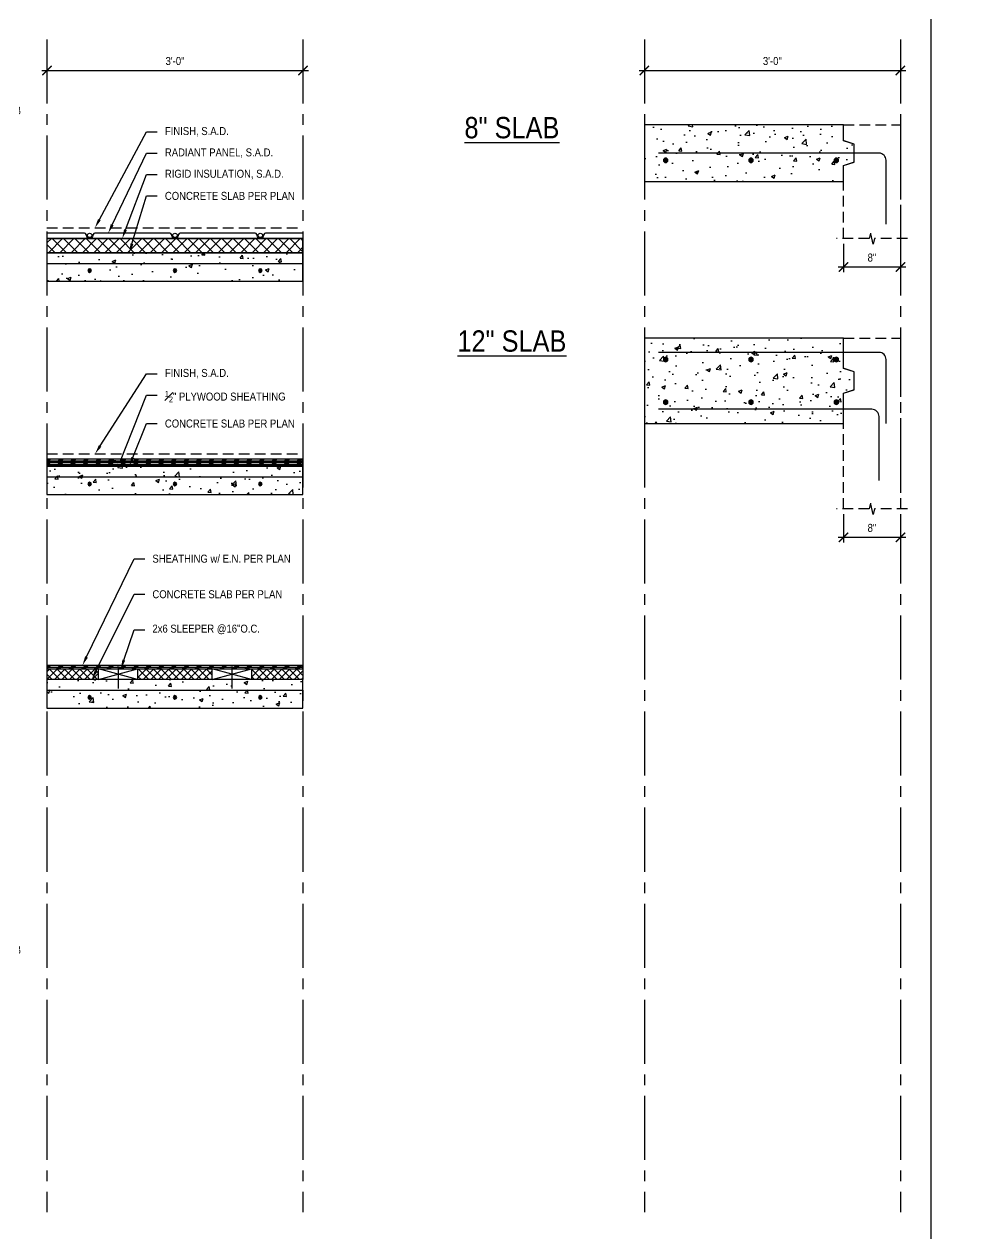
# Model space of a CAD drawing. Header units: inches. Extents: x -2661 to 42767, y -1222 to 9099.
# Drawn here: x 2337.5 to 2471.8, y 1072.8 to 1242.8 of the extents above; entities that cross this region are included whole.
import ezdxf
from ezdxf import colors
from ezdxf.entities.mleader import LeaderData, LeaderLine
from ezdxf.math import Vec2, Vec3

# ---------------------------------------------------------------- set-up
doc = ezdxf.new("R2010")
doc.units = ezdxf.units.IN
doc.header["$LTSCALE"] = 12
doc.header["$MEASUREMENT"] = 0
doc.header["$PDMODE"] = 3
doc.linetypes.add('CENTER2', pattern=[1.125, 0.75, -0.125, 0.125, -0.125])
doc.linetypes.add('HIDDEN2', pattern=[0.1875, 0.125, -0.0625])
doc.layers.get('0').update_dxf_attribs({"linetype": 'CONTINUOUS'})
doc.layers.get('DefPoints').update_dxf_attribs({"color": 251, "linetype": 'CONTINUOUS'})
doc.layers.add('DESIGNER COMMENTS', color=221, linetype='CONTINUOUS', plot=False)
for name, color, linetype in [('S-ANNO-DIMS', 2, 'CONTINUOUS'), ('S-ANNO-NOTE', 4, 'CONTINUOUS'), ('S-ARCH', 1, 'CONTINUOUS'), ('S-ARCH-FINISHES', 1, 'HIDDEN2'), ('S-CONC', 4, 'CONTINUOUS'), ('S-NAIL', 2, 'CONTINUOUS'), ('S-REBAR', 7, 'CONTINUOUS'), ('S-WOOD', 3, 'CONTINUOUS')]:
    doc.layers.add(name, color=color, linetype=linetype)
doc.layers.add('S-ANNO-NONPLOT', color=253, linetype='CONTINUOUS', plot=False, transparency=0.5)
doc.layers.add('S-HATCH1', color=1, linetype='CONTINUOUS', transparency=0.5)
doc.layers.add('S-HATCH2', color=2, linetype='CONTINUOUS', transparency=0.5)
doc.styles.add('Arial', font='arial.ttf', dxfattribs={"width": 0.85})
doc.dimstyles.new('DIM-12_Se', dxfattribs={"dimscale": 12, "dimtxt": 0.09375, "dimasz": 0.109375, "dimexe": 0.0625, "dimexo": 0.0625, "dimgap": 0.0625, "dimtad": 1, "dimdec": 4, "dimzin": 11, "dimdsep": 46, "dimlunit": 4, "dimtxsty": 'Arial', "dimblk": 'ARCHTICK', "dimcen": 0.125, "dimdle": 0.0625, "dimclrd": 256, "dimclre": 256, "dimclrt": 4, "dimadec": 0, "dimazin": 0, "dimtfac": 0.75, "dimtdec": 4, "dimtmove": 0, "dimatfit": 3, "dimfxl": 1, "dimfrac": 1, "dimtolj": 1, "dimtzin": 0, "dimarcsym": 0})
pattern_1 = [(45, (-5e-13, -832.36), (-0.53033009, 0.53033009), []), (135, (-5e-13, -832.36), (-0.53033009, -0.53033009), [])]

# ---------------------------------------------------------------- blocks, each defined once
blk = doc.blocks.new('_ARCHTICK')
at = {"color": 0, "linetype": 'ByBlock', "const_width": 0.15}
blk.add_lwpolyline([(-0.5, -0.5), (0.5, 0.5)], dxfattribs=at)
blk = doc.blocks.new('*D668')
at = {"layer": 'DefPoints', "color": 0, "transparency": 16777216}
for p in [(2340.74, 1236.31), (2376.74, 1236.31), (2376.74, 1236.31)]:
    blk.add_point(p, dxfattribs=at)
at = {"layer": 'S-ANNO-DIMS', "lineweight": -2, "transparency": 16777216}
blk.add_line((2339.99, 1236.31), (2377.49, 1236.31), dxfattribs=at)
at = {"layer": 'S-ANNO-DIMS', "lineweight": -2, "transparency": 16777216, "xscale": 1.3125, "yscale": 1.3125, "zscale": 1.3125, "rotation": 180}
blk.add_blockref('_ARCHTICK', (2340.74, 1236.31), dxfattribs=at)
at = {"layer": 'S-ANNO-DIMS', "lineweight": -2, "transparency": 16777216, "xscale": 1.3125, "yscale": 1.3125, "zscale": 1.3125}
blk.add_blockref('_ARCHTICK', (2376.74, 1236.31), dxfattribs=at)
at = {"layer": 'S-ANNO-DIMS', "color": 4, "transparency": 16777216, "insert": (2358.74, 1237.64), "char_height": 1.125, "attachment_point": 5, "style": 'Arial'}
blk.add_mtext('\\A1;3\'-0"', dxfattribs=at)
blk = doc.blocks.new('*U285')
h = blk.add_hatch(color=256)
h.dxf.hatch_style = 1
h.paths.add_polyline_path([(0.25, 0, 1), (-0.25, 0, 1)])
at = {"color": 0}
blk.add_circle((0, 0), 0.25, dxfattribs=at)
blk = doc.blocks.new('GOODIE_CONC SLAB')
at = {"layer": 'S-HATCH2'}
h = blk.add_hatch(dxfattribs=at)
h.set_pattern_fill('AR-CONC', color=256, scale=0.75, style=0)
h.set_pattern_definition([(50, (-2294.7366, -2062.0477), (5.3794514, -0.470641), [0.5625, -6.1875]), (355, (-2294.7366, -2062.0477), (-1.040635, 5.641441), [0.45, -4.95]), (100.45144, (-2294.2883, -2062.087), (4.338816, 5.1708), [0.478051, -5.258566]), (46.1842, (-2294.7366, -2060.548), (8.00431, -1.241395), [0.84375, -9.28125]), (96.63564, (-2294.0696, -2060.651), (7.009965, 7.30589), [0.717078, -7.887853]), (351.18416, (-2294.737, -2060.548), (7.009965, 7.30589), [0.675, -7.425]), (21, (-2293.9866, -2060.9227), (4.476803, -3.0196417), [0.5625, -6.1875]), (326, (-2293.9866, -2060.9227), (1.824865, 5.438625), [0.45, -4.95]), (71.45144, (-2293.6135, -2061.1743), (6.301668, 2.418984), [0.478051, -5.258566]), (37.5, (-2294.7366, -2062.0477), (0.0911989, 2.4967039), [0, -4.89, 0, -5.025, 0, -4.96875]), (7.5, (-2294.7366, -2062.0477), (1.9730215, 2.9580878), [0, -2.865, 0, -4.7775, 0, -1.89375]), (327.5, (-2296.4091, -2062.0477), (4.0036683, -0.1691615), [0, -1.875, 0, -5.85, 0, -7.7625]), (317.5, (-2297.159, -2062.0477), (4.3738963, 0.7507874), [0, -2.4375, 0, -3.885, 0, -5.5125])])
h.paths.add_polyline_path([(-36, 0), (-36, -4), (0, -4), (0, 0)])
at = {"layer": 'S-CONC'}
blk.add_lwpolyline([(0, 0), (-36, 0), (-36, -4), (0, -4), (0, 0)], close=True, dxfattribs=at)
at = {"layer": 'S-REBAR'}
blk.add_line((-36, -1.5), (0, -1.5), dxfattribs=at)
at = {"layer": 'S-REBAR', "linetype": 'ByBlock', "xscale": -1, "rotation": 180}
for p in [(-30, -2.5), (-18, -2.5), (-6, -2.5)]:
    blk.add_blockref('*U285', p, dxfattribs=at)
blk = doc.blocks.new('GOODIE_RIGID INSULATION')
at = {"layer": 'S-HATCH1'}
h = blk.add_hatch(dxfattribs=at)
h.set_pattern_fill('ANSI37', color=252, scale=9, style=0)
h.set_pattern_definition([(45, (-2294.7366, -1931.0477), (-0.79549513, 0.79549513), []), (135, (-2294.7366, -1931.0477), (-0.79549513, -0.79549513), [])])
h.paths.add_polyline_path([(-36, 0), (-36, -2), (0, -2), (0, 0)])
at = {"layer": 'S-HATCH1', "color": 252}
blk.add_lwpolyline([(0, 0), (-36, 0), (-36, -2), (0, -2), (0, 0)], close=True, dxfattribs=at)
blk = doc.blocks.new('GOODIE_WARMBOARD')
at = {"layer": 'S-ARCH'}
blk.add_lwpolyline([(0, 0.75), (-5.27, 0.75, 0.306678), (-5.5, 0.59), (-5.62, 0.28, -0.306678), (-5.86, 0.12), (-6.14, 0.12, -0.306678), (-6.38, 0.28), (-6.5, 0.59, 0.306678), (-6.73, 0.75), (-17.27, 0.75, 0.306678), (-17.5, 0.59), (-17.62, 0.28, -0.306678), (-17.86, 0.12), (-18.14, 0.12, -0.306678), (-18.38, 0.28), (-18.5, 0.59, 0.306678), (-18.73, 0.75), (-29.27, 0.75, 0.306678), (-29.5, 0.59), (-29.62, 0.28, -0.306678), (-29.86, 0.12), (-30.14, 0.12, -0.306678), (-30.38, 0.28), (-30.5, 0.59, 0.306678), (-30.73, 0.75), (-36, 0.75)], format="xyb", dxfattribs=at)
blk.add_lwpolyline([(-36, 0), (0, 0)], dxfattribs=at)
at = {"layer": 'S-ARCH', "color": 2}
for centre in [(-30, 0.44), (-18, 0.44), (-6, 0.44)]:
    blk.add_circle(centre, 0.312, dxfattribs=at)
at = {"layer": 'S-ARCH-FINISHES'}
blk.add_line((-36, 1.5), (0, 1.5), dxfattribs=at)
blk = doc.blocks.new('*U1151')
blk.add_lwpolyline([(1.5, -5.5), (0, -5.5), (0, 0), (1.5, 0)], close=True)
at = {"layer": 'S-WOOD', "color": 2}
for p, q in [((1.5, -5.5), (0, 0)), ((1.5, 0), (0, -5.5))]:
    blk.add_line(p, q, dxfattribs=at)
blk = doc.blocks.new('*U674')
at = {"color": 3}
blk.add_line((0.15, 0.25), (-0.15, 0.25), dxfattribs=at)
at = {"color": 0, "linetype": 'ByBlock'}
blk.add_line((0, 0.25), (0, -2.75), dxfattribs=at)
blk = doc.blocks.new('*D675')
at = {"layer": 'DefPoints', "color": 0, "transparency": 16777216}
for p in [(2424.74, 1236.31), (2460.74, 1236.31), (2460.74, 1236.31)]:
    blk.add_point(p, dxfattribs=at)
at = {"layer": 'S-ANNO-DIMS', "lineweight": -2, "transparency": 16777216}
blk.add_line((2423.99, 1236.31), (2461.49, 1236.31), dxfattribs=at)
at = {"layer": 'S-ANNO-DIMS', "lineweight": -2, "transparency": 16777216, "xscale": 1.3125, "yscale": 1.3125, "zscale": 1.3125, "rotation": 180}
blk.add_blockref('_ARCHTICK', (2424.74, 1236.31), dxfattribs=at)
at = {"layer": 'S-ANNO-DIMS', "lineweight": -2, "transparency": 16777216, "xscale": 1.3125, "yscale": 1.3125, "zscale": 1.3125}
blk.add_blockref('_ARCHTICK', (2460.74, 1236.31), dxfattribs=at)
at = {"layer": 'S-ANNO-DIMS', "color": 4, "transparency": 16777216, "insert": (2442.74, 1237.64), "char_height": 1.125, "attachment_point": 5, "style": 'Arial'}
blk.add_mtext('\\A1;3\'-0"', dxfattribs=at)
blk = doc.blocks.new('*U676')
at = {"color": 0, "linetype": 'ByBlock'}
blk.add_lwpolyline([(5, 0), (0.38, 0), (0.19, -0.78), (-0.19, 0.78), (-0.38, 0), (-5, 0)], dxfattribs=at)
blk = doc.blocks.new('*D677')
at = {"layer": 'DefPoints', "color": 0, "transparency": 16777216}
for p in [(2452.74, 1212.69), (2460.74, 1212.69), (2460.74, 1208.69)]:
    blk.add_point(p, dxfattribs=at)
at = {"layer": 'S-ANNO-DIMS', "lineweight": -2, "transparency": 16777216}
for p, q in [((2452.74, 1211.94), (2452.74, 1207.94)), ((2460.74, 1211.94), (2460.74, 1207.94)), ((2451.99, 1208.69), (2461.49, 1208.69))]:
    blk.add_line(p, q, dxfattribs=at)
at = {"layer": 'S-ANNO-DIMS', "lineweight": -2, "transparency": 16777216, "xscale": 1.3125, "yscale": 1.3125, "zscale": 1.3125, "rotation": 180}
blk.add_blockref('_ARCHTICK', (2452.74, 1208.69), dxfattribs=at)
at = {"layer": 'S-ANNO-DIMS', "lineweight": -2, "transparency": 16777216, "xscale": 1.3125, "yscale": 1.3125, "zscale": 1.3125}
blk.add_blockref('_ARCHTICK', (2460.74, 1208.69), dxfattribs=at)
at = {"layer": 'S-ANNO-DIMS', "color": 4, "transparency": 16777216, "insert": (2456.74, 1210.01), "char_height": 1.125, "attachment_point": 5, "style": 'Arial'}
blk.add_mtext('\\A1;8"', dxfattribs=at)
blk = doc.blocks.new('*U286')
h = blk.add_hatch(color=256)
h.dxf.hatch_style = 1
h.paths.add_polyline_path([(0.3125, 0, 1), (-0.3125, 0, 1)])
at = {"color": 0}
blk.add_circle((0, 0), 0.3125, dxfattribs=at)
blk = doc.blocks.new('GOODIE_8IN SLAB')
at = {"layer": 'S-HATCH2'}
h = blk.add_hatch(dxfattribs=at)
h.set_pattern_fill('AR-CONC', color=256, scale=0.75, style=0)
h.set_pattern_definition([(50, (-2452.7366, -2061.0477), (5.3794514, -0.470641), [0.5625, -6.1875]), (355, (-2452.7366, -2061.0477), (-1.040635, 5.641441), [0.45, -4.95]), (100.45144, (-2452.2883, -2061.087), (4.338816, 5.1708), [0.478051, -5.258566]), (46.1842, (-2452.7366, -2059.548), (8.00431, -1.241395), [0.84375, -9.28125]), (96.63564, (-2452.0696, -2059.651), (7.009965, 7.30589), [0.717078, -7.887853]), (351.18416, (-2452.737, -2059.548), (7.009965, 7.30589), [0.675, -7.425]), (21, (-2451.9866, -2059.9227), (4.476803, -3.0196417), [0.5625, -6.1875]), (326, (-2451.9866, -2059.9227), (1.824865, 5.438625), [0.45, -4.95]), (71.45144, (-2451.6135, -2060.1743), (6.301668, 2.418984), [0.478051, -5.258566]), (37.5, (-2452.7366, -2061.0477), (0.0911989, 2.4967039), [0, -4.89, 0, -5.025, 0, -4.96875]), (7.5, (-2452.7366, -2061.0477), (1.9730215, 2.9580878), [0, -2.865, 0, -4.7775, 0, -1.89375]), (327.5, (-2454.4091, -2061.0477), (4.0036683, -0.1691615), [0, -1.875, 0, -5.85, 0, -7.7625]), (317.5, (-2455.159, -2061.0477), (4.3738963, 0.7507874), [0, -2.4375, 0, -3.885, 0, -5.5125])])
h.paths.add_polyline_path([(0, -8), (0, -5.75), (1.5, -5.25), (1.5, -2.75), (0, -2.25), (0, 0), (-28, 0), (-28, -8)])
at = {"layer": 'S-CONC'}
blk.add_lwpolyline([(0, -8), (0, -5.75), (1.5, -5.25), (1.5, -2.75), (0, -2.25), (0, 0), (-28, 0), (-28, -8)], close=True, dxfattribs=at)
at = {"layer": 'S-REBAR'}
blk.add_lwpolyline([(6, -14), (6, -5, 0.414214), (5, -4), (-26, -4)], format="xyb", dxfattribs=at)
at = {"layer": 'S-REBAR', "linetype": 'ByBlock', "xscale": -1, "rotation": 180}
for p in [(-25, -5), (-13, -5), (-1, -5)]:
    blk.add_blockref('*U286', p, dxfattribs=at)
blk = doc.blocks.new('*D679')
at = {"layer": 'DefPoints', "color": 0, "transparency": 16777216}
for p in [(2452.74, 1174.69), (2460.74, 1174.69), (2460.74, 1170.69)]:
    blk.add_point(p, dxfattribs=at)
at = {"layer": 'S-ANNO-DIMS', "lineweight": -2, "transparency": 16777216}
for p, q in [((2452.74, 1173.94), (2452.74, 1169.94)), ((2460.74, 1173.94), (2460.74, 1169.94)), ((2451.99, 1170.69), (2461.49, 1170.69))]:
    blk.add_line(p, q, dxfattribs=at)
at = {"layer": 'S-ANNO-DIMS', "lineweight": -2, "transparency": 16777216, "xscale": 1.3125, "yscale": 1.3125, "zscale": 1.3125, "rotation": 180}
blk.add_blockref('_ARCHTICK', (2452.74, 1170.69), dxfattribs=at)
at = {"layer": 'S-ANNO-DIMS', "lineweight": -2, "transparency": 16777216, "xscale": 1.3125, "yscale": 1.3125, "zscale": 1.3125}
blk.add_blockref('_ARCHTICK', (2460.74, 1170.69), dxfattribs=at)
at = {"layer": 'S-ANNO-DIMS', "color": 4, "transparency": 16777216, "insert": (2456.74, 1172.01), "char_height": 1.125, "attachment_point": 5, "style": 'Arial'}
blk.add_mtext('\\A1;8"', dxfattribs=at)
blk = doc.blocks.new('GOODIE_12IN SLAB')
at = {"layer": 'S-HATCH2'}
h = blk.add_hatch(dxfattribs=at)
h.set_pattern_fill('AR-CONC', color=256, scale=0.75, style=0)
h.set_pattern_definition([(50, (-2452.7366, -2061.0477), (5.3794514, -0.470641), [0.5625, -6.1875]), (355, (-2452.7366, -2061.0477), (-1.040635, 5.641441), [0.45, -4.95]), (100.45144, (-2452.2883, -2061.087), (4.338816, 5.1708), [0.478051, -5.258566]), (46.1842, (-2452.7366, -2059.548), (8.00431, -1.241395), [0.84375, -9.28125]), (96.63564, (-2452.0696, -2059.651), (7.009965, 7.30589), [0.717078, -7.887853]), (351.18416, (-2452.737, -2059.548), (7.009965, 7.30589), [0.675, -7.425]), (21, (-2451.9866, -2059.9227), (4.476803, -3.0196417), [0.5625, -6.1875]), (326, (-2451.9866, -2059.9227), (1.824865, 5.438625), [0.45, -4.95]), (71.45144, (-2451.6135, -2060.1743), (6.301668, 2.418984), [0.478051, -5.258566]), (37.5, (-2452.7366, -2061.0477), (0.0911989, 2.4967039), [0, -4.89, 0, -5.025, 0, -4.96875]), (7.5, (-2452.7366, -2061.0477), (1.9730215, 2.9580878), [0, -2.865, 0, -4.7775, 0, -1.89375]), (327.5, (-2454.4091, -2061.0477), (4.0036683, -0.1691615), [0, -1.875, 0, -5.85, 0, -7.7625]), (317.5, (-2455.159, -2061.0477), (4.3738963, 0.7507874), [0, -2.4375, 0, -3.885, 0, -5.5125])])
h.paths.add_polyline_path([(0, -12), (0, -7.75), (1.5, -7.25), (1.5, -4.75), (0, -4.25), (0, 0), (-28, 0), (-28, -12)])
at = {"layer": 'S-CONC'}
blk.add_lwpolyline([(0, -12), (0, -7.75), (1.5, -7.25), (1.5, -4.75), (0, -4.25), (0, 0), (-28, 0), (-28, -12)], close=True, dxfattribs=at)
at = {"layer": 'S-REBAR'}
for points in [[(6, -12), (6, -3, 0.414214), (5, -2), (-26, -2)], [(5, -20), (5, -11, 0.414214), (4, -10), (-26, -10)]]:
    blk.add_lwpolyline(points, format="xyb", dxfattribs=at)
at = {"layer": 'S-REBAR', "linetype": 'ByBlock', "xscale": -1, "rotation": 180}
for p in [(-25, -3), (-13, -3), (-1, -3), (-25, -9), (-13, -9), (-1, -9)]:
    blk.add_blockref('*U286', p, dxfattribs=at)

msp = doc.modelspace()

# ---------------------------------------------------------------- hatches: boundary and pattern name
at = {"layer": 'S-HATCH1'}
h = msp.add_hatch(dxfattribs=at)
h.set_pattern_fill('ANSI37', color=252, scale=6, style=0)
h.set_pattern_definition([(45, (0.2201, -832.36), (-0.53033009, 0.53033009), []), (135, (0.2201, -832.36), (-0.53033009, -0.53033009), [])])
h.paths.add_polyline_path([(2340.73661, 1152.18773), (2340.73661, 1150.68773), (2347.98661, 1150.68773), (2347.98661, 1152.18773)])
h = msp.add_hatch(dxfattribs=at)
h.set_pattern_fill('ANSI37', color=252, scale=6, style=0)
h.set_pattern_definition(pattern_1)
h.paths.add_polyline_path([(2363.98661, 1150.68773), (2363.98661, 1152.18773), (2353.48661, 1152.18773), (2353.48661, 1150.68773)])
h = msp.add_hatch(dxfattribs=at)
h.set_pattern_fill('ANSI37', color=252, scale=6, style=0)
h.set_pattern_definition(pattern_1)
h.paths.add_polyline_path([(2376.73661, 1150.68773), (2376.73661, 1152.18773), (2369.48661, 1152.18773), (2369.48661, 1150.68773)])
at = {"layer": 'S-WOOD'}
h = msp.add_hatch(dxfattribs=at)
h.set_pattern_fill('PLAST', color=1, scale=5, angle=45, style=0)
h.set_pattern_definition([(45, (2340.7366, 1181.1877), (-0.883883, 0.883883), []), (45, (2340.6261, 1181.2982), (-0.883883, 0.883883), []), (45, (2340.5156, 1181.4087), (-0.883883, 0.883883), [])])
h.paths.add_polyline_path([(2340.73661, 1181.18773), (2376.73661, 1181.18773), (2376.73661, 1181.68773), (2340.73661, 1181.68773)])
h = msp.add_hatch(dxfattribs=at)
h.set_pattern_fill('PLAST', color=1, scale=5, angle=45, style=0)
h.set_pattern_definition([(45, (2340.7366, 1180.6877), (-0.883883, 0.883883), []), (45, (2340.6261, 1180.7982), (-0.883883, 0.883883), []), (45, (2340.5156, 1180.9087), (-0.883883, 0.883883), [])])
h.paths.add_polyline_path([(2340.73661, 1180.68773), (2376.73661, 1180.68773), (2376.73661, 1181.18773), (2340.73661, 1181.18773)])
h = msp.add_hatch(dxfattribs=at)
h.set_pattern_fill('PLAST', color=1, scale=5, angle=45, style=0)
h.set_pattern_definition([(45, (2340.7366, 1152.1877), (-0.883883, 0.883883), []), (45, (2340.6261, 1152.2982), (-0.883883, 0.883883), []), (45, (2340.5156, 1152.4087), (-0.883883, 0.883883), [])])
h.paths.add_polyline_path([(2340.73661, 1152.18773), (2376.73661, 1152.18773), (2376.73661, 1152.68773), (2340.73661, 1152.68773)])

# ---------------------------------------------------------------- linework, layer by layer
at = {"layer": 'DESIGNER COMMENTS', "linetype": 'CENTER2'}
for p, q in [((2340.73661, 1240.68773), (2340.73661, 1075.80959)), ((2376.73661, 1240.68773), (2376.73661, 1075.80959)), ((2424.73661, 1240.68773), (2424.73661, 1075.80959)), ((2460.73661, 1240.68773), (2460.73661, 1075.80959))]:
    msp.add_line(p, q, dxfattribs=at)
at = {"layer": 'DESIGNER COMMENTS', "linetype": 'HIDDEN2'}
for points in [[(2452.73661, 1212.68773), (2452.73661, 1220.68773), (2452.73661, 1222.93773), (2454.23661, 1223.43773), (2454.23661, 1225.93773), (2452.73661, 1226.43773), (2452.73661, 1228.68773), (2460.73661, 1228.68773), (2460.73661, 1212.68773)], [(2452.73661, 1174.68773), (2452.73661, 1190.68773), (2452.73661, 1190.93773), (2454.23661, 1191.43773), (2454.23661, 1193.93773), (2452.73661, 1194.43773), (2452.73661, 1198.68773), (2460.73661, 1198.68773), (2460.73661, 1174.68773)]]:
    msp.add_lwpolyline(points, dxfattribs=at)
at = {"layer": 'S-ANNO-NONPLOT'}
msp.add_lwpolyline([(1505.0403, 2012.36325), (2465.0403, 2012.36325), (2465.0403, 940.00328), (1505.0403, 940.00328)], close=True, dxfattribs=at)
at = {"layer": 'S-ARCH-FINISHES'}
msp.add_lwpolyline([(2340.73661, 1182.43773), (2376.73661, 1182.43773)], dxfattribs=at)
at = {"layer": 'S-WOOD', "color": 1}
for p, q in [((2340.73661, 1181.43773), (2376.73661, 1181.43773)), ((2340.73661, 1180.93773), (2376.73661, 1180.93773)), ((2340.73661, 1152.43773), (2376.73661, 1152.43773))]:
    msp.add_line(p, q, dxfattribs=at)
at = {"layer": 'S-WOOD'}
for points in [[(2340.73661, 1181.18773), (2376.73661, 1181.18773), (2376.73661, 1181.68773), (2340.73661, 1181.68773)], [(2340.73661, 1180.68773), (2376.73661, 1180.68773), (2376.73661, 1181.18773), (2340.73661, 1181.18773)], [(2340.73661, 1152.18773), (2376.73661, 1152.18773), (2376.73661, 1152.68773), (2340.73661, 1152.68773)]]:
    msp.add_lwpolyline(points, close=True, dxfattribs=at)

# ---------------------------------------------------------------- block references
at = {"layer": 'DESIGNER COMMENTS', "linetype": 'HIDDEN2'}
for p in [(2456.73661, 1212.68773), (2456.73661, 1174.68773)]:
    msp.add_blockref('*U676', p, dxfattribs=at)
at = {"layer": 'S-ARCH'}
for name in ['GOODIE_WARMBOARD', 'GOODIE_RIGID INSULATION']:
    msp.add_blockref(name, (2376.73661, 1212.68773), dxfattribs=at)
at = {"layer": 'S-CONC'}
for name, p in [('GOODIE_8IN SLAB', (2452.73661, 1228.68773)), ('GOODIE_CONC SLAB', (2376.73661, 1210.68773)), ('GOODIE_12IN SLAB', (2452.73661, 1198.68773)), ('GOODIE_CONC SLAB', (2376.73661, 1180.68773)), ('GOODIE_CONC SLAB', (2376.73661, 1150.68773))]:
    msp.add_blockref(name, p, dxfattribs=at)
at = {"layer": 'S-NAIL'}
for p in [(2350.73661, 1152.18773), (2366.73661, 1152.18773)]:
    msp.add_blockref('*U674', p, dxfattribs=at)
at = {"layer": 'S-WOOD', "rotation": 270}
for p in [(2353.48661, 1152.18773), (2369.48661, 1152.18773)]:
    msp.add_blockref('*U1151', p, dxfattribs=at)

# ---------------------------------------------------------------- texts
at = {"layer": 'S-ANNO-NOTE', "color": 191, "char_height": 3, "attachment_point": 5, "style": 'Arial'}
for s, insert, width in [('{\\L8" SLAB}', (2406.11265, 1228.25958), 13.1852865), ('{\\L12" SLAB}', (2406.11265, 1198.25958), 15.1664939)]:
    msp.add_mtext(s, dxfattribs=dict(at, insert=insert, width=width))

# ---------------------------------------------------------------- dimensions: what is measured, and where the dimension line sits
at = {"layer": 'S-ANNO-DIMS'}
for base, p1, p2, picture, middle in [((2376.73661, 1236.31404), (2340.73661, 1236.31404), (2376.73661, 1236.31404), '*D668', (2358.73661, 1237.63881)), ((2460.73661, 1236.31404), (2424.73661, 1236.31404), (2460.73661, 1236.31404), '*D675', (2442.73661, 1237.63881))]:
    dim = msp.add_linear_dim(base=base, p1=p1, p2=p2, angle=180, dimstyle='DIM-12_Se', dxfattribs=at)
    dim.commit()
    dim.dimension.update_dxf_attribs({"geometry": picture, "text_midpoint": middle})
for base, p1, p2, picture, middle in [((2460.73661, 1208.68773), (2452.73661, 1212.68773), (2460.73661, 1212.68773), '*D677', (2456.73661, 1208.68773)), ((2460.73661, 1170.68773), (2452.73661, 1174.68773), (2460.73661, 1174.68773), '*D679', (2456.73661, 1170.68773))]:
    dim = msp.add_linear_dim(base=base, p1=p1, p2=p2, angle=180, dimstyle='DIM-12_Se', dxfattribs=at)
    dim.commit()
    dim.dimension.update_dxf_attribs({"geometry": picture, "text_midpoint": middle, "dimtype": 160})

# ---------------------------------------------------------------- leaders
at = {"layer": 'S-ANNO-NOTE'}
ml = msp.add_multileader_mtext('Standard', dxfattribs=at)
ml.set_content('\\A1;3" NORMAL WEIGHT CONCRETE TOPPING SLAB w/ #3 BARS @12"O.C. EACH WAY CENTERED IN SLAB', color=4, style='Arial')
ml.set_leader_properties(color=2)
ml.build(insert=Vec2(0, 0))
ml.multileader.update_dxf_attribs({"dogleg_length": 0.36, "arrow_head_size": 1.3125, "scale": 12})
ctx = ml.context
ctx.base_point, ctx.scale, ctx.char_height, ctx.arrow_head_size, ctx.landing_gap_size, ctx.plane_origin = Vec3(2270.23661, 1230.68773), 12, 1.125, 1.3125, 1.08, Vec3(2219.02983, 1597.70133)
notes = []
notes.append((ctx, [(0, (1, 1, 0), (2268.73661, 1230.68773), (1, 0), 1.5, [(0, [(2262.73661, 1216.68773)], 0, [])])]))
ctx.mtext.insert, ctx.mtext.width, ctx.mtext.flow_direction = Vec3(2271.31661, 1231.25982), 17.6066414, 5
ml = msp.add_multileader_mtext('Standard', dxfattribs=at)
ml.set_content('\\A1;FINISH, S.A.D.', color=4, style='Arial')
ml.set_leader_properties(color=2)
ml.build(insert=Vec2(0, 0))
ml.multileader.update_dxf_attribs({"dogleg_length": 0.36, "arrow_head_size": 1.3125, "scale": 12})
ctx = ml.context
ctx.base_point, ctx.scale, ctx.char_height, ctx.arrow_head_size, ctx.landing_gap_size, ctx.plane_origin = Vec3(2356.23661, 1227.68773), 12, 1.125, 1.3125, 1.08, Vec3(2303.02983, 1600.70133)
notes.append((ctx, [(0, (1, 1, 0), (2354.73661, 1227.68773), (1, 0), 1.5, [(0, [(2347.48396, 1214.18773)], 0, [])])]))
ctx.mtext.insert, ctx.mtext.width, ctx.mtext.flow_direction = Vec3(2357.31661, 1228.3615), 8.8764572, 5
ml = msp.add_multileader_mtext('Standard', dxfattribs=at)
ml.set_content('\\A1;RADIANT PANEL, S.A.D.', color=4, style='Arial')
ml.set_leader_properties(color=2)
ml.build(insert=Vec2(0, 0))
ml.multileader.update_dxf_attribs({"dogleg_length": 0.36, "arrow_head_size": 1.3125, "scale": 12})
ctx = ml.context
ctx.base_point, ctx.scale, ctx.char_height, ctx.arrow_head_size, ctx.landing_gap_size, ctx.plane_origin = Vec3(2356.23661, 1224.68773), 12, 1.125, 1.3125, 1.08, Vec3(2303.02983, 1597.70133)
notes.append((ctx, [(0, (1, 1, 0), (2354.73661, 1224.68773), (1, 0), 1.5, [(0, [(2349.33891, 1213.43773)], 0, [])])]))
ctx.mtext.insert, ctx.mtext.width, ctx.mtext.flow_direction = Vec3(2357.31661, 1225.3615), 15.1129553, 5
ml = msp.add_multileader_mtext('Standard', dxfattribs=at)
ml.set_content('\\A1;SHEATHING w/ E.N. PER PLAN', color=4, style='Arial')
ml.set_leader_properties(color=2)
ml.build(insert=Vec2(0, 0))
ml.multileader.update_dxf_attribs({"dogleg_length": 0.36, "arrow_head_size": 1.3125, "scale": 12})
ctx = ml.context
ctx.base_point, ctx.scale, ctx.char_height, ctx.arrow_head_size, ctx.landing_gap_size, ctx.plane_origin = Vec3(2270.23661, 1221.68773), 12, 1.125, 1.3125, 1.08, Vec3(2219.02983, 1588.70133)
notes.append((ctx, [(0, (1, 1, 0), (2268.73661, 1221.68773), (1, 0), 1.5, [(0, [(2265.30804, 1213.68773)], 0, [])])]))
ctx.mtext.insert, ctx.mtext.width, ctx.mtext.flow_direction = Vec3(2271.31661, 1222.25061), 9.5117829, 5
ml = msp.add_multileader_mtext('Standard', dxfattribs=at)
ml.set_content('\\A1;RIGID INSULATION, S.A.D.', color=4, style='Arial')
ml.set_leader_properties(color=2)
ml.build(insert=Vec2(0, 0))
ml.multileader.update_dxf_attribs({"dogleg_length": 0.36, "arrow_head_size": 1.3125, "scale": 12})
ctx = ml.context
ctx.base_point, ctx.scale, ctx.char_height, ctx.arrow_head_size, ctx.landing_gap_size, ctx.plane_origin = Vec3(2356.23661, 1221.68773), 12, 1.125, 1.3125, 1.08, Vec3(2305.02983, 1587.70133)
notes.append((ctx, [(0, (1, 1, 0), (2354.73661, 1221.68773), (1, 0), 1.5, [(0, [(2351.30804, 1212.68773)], 0, [])])]))
ctx.mtext.insert, ctx.mtext.width, ctx.mtext.flow_direction = Vec3(2357.31661, 1222.3615), 16.5962517, 5
ml = msp.add_multileader_mtext('Standard', dxfattribs=at)
ml.set_content('\\A1;CONCRETE SLAB PER PLAN', color=4, style='Arial')
ml.set_leader_properties(color=2)
ml.build(insert=Vec2(0, 0))
ml.multileader.update_dxf_attribs({"dogleg_length": 0.36, "arrow_head_size": 1.3125, "scale": 12})
ctx = ml.context
ctx.base_point, ctx.scale, ctx.char_height, ctx.arrow_head_size, ctx.landing_gap_size, ctx.plane_origin = Vec3(2356.23661, 1218.68773), 12, 1.125, 1.3125, 1.08, Vec3(2305.02983, 1584.70133)
notes.append((ctx, [(0, (1, 1, 0), (2354.73661, 1218.68773), (1, 0), 1.5, [(0, [(2352.30804, 1210.68773)], 0, [])])]))
ctx.mtext.insert, ctx.mtext.width, ctx.mtext.flow_direction = Vec3(2357.31661, 1219.25061), 11.2233791, 5
ml = msp.add_multileader_mtext('Standard', dxfattribs=at)
ml.set_content('\\A1;FINISH, S.A.D.', color=4, style='Arial')
ml.set_leader_properties(color=2)
ml.build(insert=Vec2(0, 0))
ml.multileader.update_dxf_attribs({"dogleg_length": 0.36, "arrow_head_size": 1.3125, "scale": 12})
ctx = ml.context
ctx.base_point, ctx.scale, ctx.char_height, ctx.arrow_head_size, ctx.landing_gap_size, ctx.plane_origin = Vec3(2275.23661, 1198.68773), 12, 1.125, 1.3125, 1.08, Vec3(2222.02983, 1567.70133)
notes.append((ctx, [(0, (1, 1, 0), (2273.73661, 1198.68773), (1, 0), 1.5, [(0, [(2267.73661, 1185.18773)], 0, [])])]))
ctx.mtext.insert, ctx.mtext.width, ctx.mtext.flow_direction = Vec3(2276.31661, 1199.3615), 8.8764572, 5
ml = msp.add_multileader_mtext('Standard', dxfattribs=at)
ml.set_content('\\A1;RADIANT PANEL, S.A.D.', color=4, style='Arial')
ml.set_leader_properties(color=2)
ml.build(insert=Vec2(0, 0))
ml.multileader.update_dxf_attribs({"dogleg_length": 0.36, "arrow_head_size": 1.3125, "scale": 12})
ctx = ml.context
ctx.base_point, ctx.scale, ctx.char_height, ctx.arrow_head_size, ctx.landing_gap_size, ctx.plane_origin = Vec3(2275.23661, 1195.68773), 12, 1.125, 1.3125, 1.08, Vec3(2222.02983, 1564.70133)
notes.append((ctx, [(0, (1, 1, 0), (2273.73661, 1195.68773), (1, 0), 1.5, [(0, [(2269.73661, 1184.43773)], 0, [])])]))
ctx.mtext.insert, ctx.mtext.width, ctx.mtext.flow_direction = Vec3(2276.31661, 1196.25982), 10.8789725, 5
ml = msp.add_multileader_mtext('Standard', dxfattribs=at)
ml.set_content('\\A1;FINISH, S.A.D.', color=4, style='Arial')
ml.set_leader_properties(color=2)
ml.build(insert=Vec2(0, 0))
ml.multileader.update_dxf_attribs({"dogleg_length": 0.36, "arrow_head_size": 1.3125, "scale": 12})
ctx = ml.context
ctx.base_point, ctx.scale, ctx.char_height, ctx.arrow_head_size, ctx.landing_gap_size, ctx.plane_origin = Vec3(2356.23661, 1193.68773), 12, 1.125, 1.3125, 1.08, Vec3(2303.02983, 1570.70133)
notes.append((ctx, [(0, (1, 1, 0), (2354.73661, 1193.68773), (1, 0), 1.5, [(0, [(2347.50804, 1182.43773)], 0, [])])]))
ctx.mtext.insert, ctx.mtext.width, ctx.mtext.flow_direction = Vec3(2357.31661, 1194.3615), 8.8764572, 5
ml = msp.add_multileader_mtext('Standard', dxfattribs=at)
ml.set_content('\\A1;SHEATHING w/ E.N. PER PLAN', color=4, style='Arial')
ml.set_leader_properties(color=2)
ml.build(insert=Vec2(0, 0))
ml.multileader.update_dxf_attribs({"dogleg_length": 0.36, "arrow_head_size": 1.3125, "scale": 12})
ctx = ml.context
ctx.base_point, ctx.scale, ctx.char_height, ctx.arrow_head_size, ctx.landing_gap_size, ctx.plane_origin = Vec3(2275.23661, 1190.68773), 12, 1.125, 1.3125, 1.08, Vec3(2222.02983, 1559.70133)
notes.append((ctx, [(0, (1, 1, 0), (2273.73661, 1190.68773), (1, 0), 1.5, [(0, [(2271.49217, 1183.68773)], 0, [])])]))
ctx.mtext.insert, ctx.mtext.width, ctx.mtext.flow_direction = Vec3(2276.31661, 1191.25061), 9.5117829, 5
ml = msp.add_multileader_mtext('Standard', dxfattribs=at)
ml.set_content('\\A1;{\\H0.7x;\\S1#2;}" PLYWOOD SHEATHING', color=4, style='Arial')
ml.set_leader_properties(color=2)
ml.build(insert=Vec2(0, 0))
ml.multileader.update_dxf_attribs({"dogleg_length": 0.36, "arrow_head_size": 1.3125, "scale": 12})
ctx = ml.context
ctx.base_point, ctx.scale, ctx.char_height, ctx.arrow_head_size, ctx.landing_gap_size, ctx.plane_origin = Vec3(2356.23661, 1190.68773), 12, 1.125, 1.3125, 1.08, Vec3(2303.02983, 1567.70133)
notes.append((ctx, [(0, (1, 1, 0), (2354.73661, 1190.68773), (1, 0), 1.5, [(1, [(2349.5562, 1181.68773), (2350.98661, 1181.18773)], 0, [])])]))
ctx.mtext.insert, ctx.mtext.width, ctx.mtext.flow_direction = Vec3(2357.31661, 1191.25982), 8.6114542, 5
ml = msp.add_multileader_mtext('Standard', dxfattribs=at)
ml.set_content('\\A1;CONCRETE SLAB PER PLAN', color=4, style='Arial')
ml.set_leader_properties(color=2)
ml.build(insert=Vec2(0, 0))
ml.multileader.update_dxf_attribs({"dogleg_length": 0.36, "arrow_head_size": 1.3125, "scale": 12})
ctx = ml.context
ctx.base_point, ctx.scale, ctx.char_height, ctx.arrow_head_size, ctx.landing_gap_size, ctx.plane_origin = Vec3(2356.23661, 1186.68773), 12, 1.125, 1.3125, 1.08, Vec3(2305.02983, 1554.70133)
notes.append((ctx, [(0, (1, 1, 0), (2354.73661, 1186.68773), (1, 0), 1.5, [(0, [(2352.30804, 1180.68773)], 0, [])])]))
ctx.mtext.insert, ctx.mtext.width, ctx.mtext.flow_direction = Vec3(2357.31661, 1187.25061), 11.2233791, 5
ml = msp.add_multileader_mtext('Standard', dxfattribs=at)
ml.set_content('\\A1;FINISH, S.A.D.', color=4, style='Arial')
ml.set_leader_properties(color=2)
ml.build(insert=Vec2(0, 0))
ml.multileader.update_dxf_attribs({"dogleg_length": 0.36, "arrow_head_size": 1.3125, "scale": 12})
ctx = ml.context
ctx.base_point, ctx.scale, ctx.char_height, ctx.arrow_head_size, ctx.landing_gap_size, ctx.plane_origin = Vec3(2275.23661, 1170.68773), 12, 1.125, 1.3125, 1.08, Vec3(2222.02983, 1537.70133)
notes.append((ctx, [(0, (1, 1, 0), (2273.73661, 1170.68773), (1, 0), 1.5, [(0, [(2267.73661, 1155.93773)], 0, [])])]))
ctx.mtext.insert, ctx.mtext.width, ctx.mtext.flow_direction = Vec3(2276.31661, 1171.3615), 8.8764572, 5
ml = msp.add_multileader_mtext('Standard', dxfattribs=at)
ml.set_content('\\A1;1.5" GYPCRETE TOPPING SLAB, S.A.D.', color=4, style='Arial')
ml.set_leader_properties(color=2)
ml.build(insert=Vec2(0, 0))
ml.multileader.update_dxf_attribs({"dogleg_length": 0.36, "arrow_head_size": 1.3125, "scale": 12})
ctx = ml.context
ctx.base_point, ctx.scale, ctx.char_height, ctx.arrow_head_size, ctx.landing_gap_size, ctx.plane_origin = Vec3(2275.23661, 1167.68773), 12, 1.125, 1.3125, 1.08, Vec3(2222.02983, 1534.70133)
notes.append((ctx, [(0, (1, 1, 0), (2273.73661, 1167.68773), (1, 0), 1.5, [(0, [(2269.06995, 1155.18773)], 0, [])])]))
ctx.mtext.insert, ctx.mtext.width, ctx.mtext.flow_direction = Vec3(2276.31661, 1168.25982), 10.0629638, 5
ml = msp.add_multileader_mtext('Standard', dxfattribs=at)
ml.set_content('\\A1;SHEATHING w/ E.N. PER PLAN', color=4, style='Arial')
ml.set_leader_properties(color=2)
ml.build(insert=Vec2(0, 0))
ml.multileader.update_dxf_attribs({"dogleg_length": 0.36, "arrow_head_size": 1.3125, "scale": 12})
ctx = ml.context
ctx.base_point, ctx.scale, ctx.char_height, ctx.arrow_head_size, ctx.landing_gap_size, ctx.plane_origin = Vec3(2354.48106, 1167.68773), 12, 1.125, 1.3125, 1.08, Vec3(2301.27427, 1528.70133)
notes.append((ctx, [(0, (1, 1, 0), (2352.98106, 1167.68773), (1, 0), 1.5, [(0, [(2345.7203, 1152.68773)], 0, [])])]))
ctx.mtext.insert, ctx.mtext.width, ctx.mtext.flow_direction = Vec3(2355.56106, 1168.25061), 9.5117829, 5
ml = msp.add_multileader_mtext('Standard', dxfattribs=at)
ml.set_content('\\A1;CONCRETE SLAB PER PLAN', color=4, style='Arial')
ml.set_leader_properties(color=2)
ml.build(insert=Vec2(0, 0))
ml.multileader.update_dxf_attribs({"dogleg_length": 0.36, "arrow_head_size": 1.3125, "scale": 12})
ctx = ml.context
ctx.base_point, ctx.scale, ctx.char_height, ctx.arrow_head_size, ctx.landing_gap_size, ctx.plane_origin = Vec3(2354.48106, 1162.68773), 12, 1.125, 1.3125, 1.08, Vec3(2303.27427, 1521.70133)
notes.append((ctx, [(0, (1, 1, 0), (2352.98106, 1162.68773), (1, 0), 1.5, [(0, [(2347.0382, 1150.68773)], 0, [])])]))
ctx.mtext.insert, ctx.mtext.width, ctx.mtext.flow_direction = Vec3(2355.56106, 1163.25061), 11.2233791, 5
ml = msp.add_multileader_mtext('Standard', dxfattribs=at)
ml.set_content('\\A1;SHEATHING w/ E.N. PER PLAN', color=4, style='Arial')
ml.set_leader_properties(color=2)
ml.build(insert=Vec2(0, 0))
ml.multileader.update_dxf_attribs({"dogleg_length": 0.36, "arrow_head_size": 1.3125, "scale": 12})
ctx = ml.context
ctx.base_point, ctx.scale, ctx.char_height, ctx.arrow_head_size, ctx.landing_gap_size, ctx.plane_origin = Vec3(2275.23661, 1161.68773), 12, 1.125, 1.3125, 1.08, Vec3(2222.02983, 1529.70133)
notes.append((ctx, [(0, (1, 1, 0), (2273.73661, 1161.68773), (1, 0), 1.5, [(0, [(2271.49217, 1153.68773)], 0, [])])]))
ctx.mtext.insert, ctx.mtext.width, ctx.mtext.flow_direction = Vec3(2276.31661, 1162.25061), 9.5117829, 5
ml = msp.add_multileader_mtext('Standard', dxfattribs=at)
ml.set_content('\\A1;2x6 SLEEPER @16"O.C.', color=4, style='Arial')
ml.set_leader_properties(color=2)
ml.build(insert=Vec2(0, 0))
ml.multileader.update_dxf_attribs({"dogleg_length": 0.36, "arrow_head_size": 1.3125, "scale": 12})
ctx = ml.context
ctx.base_point, ctx.scale, ctx.char_height, ctx.arrow_head_size, ctx.landing_gap_size, ctx.plane_origin = Vec3(2354.48106, 1157.68773), 12, 1.125, 1.3125, 1.08, Vec3(2301.27427, 1523.70133)
notes.append((ctx, [(0, (1, 1, 0), (2352.98106, 1157.68773), (1, 0), 1.5, [(0, [(2351.12186, 1152.18773)], 0, [])])]))
ctx.mtext.insert, ctx.mtext.width, ctx.mtext.flow_direction = Vec3(2355.56106, 1158.4156), 8.6820762, 5
ml = msp.add_multileader_mtext('Standard', dxfattribs=at)
ml.set_content('\\A1;FINISH, S.A.D.', color=4, style='Arial')
ml.set_leader_properties(color=2)
ml.build(insert=Vec2(0, 0))
ml.multileader.update_dxf_attribs({"dogleg_length": 0.36, "arrow_head_size": 1.3125, "scale": 12})
ctx = ml.context
ctx.base_point, ctx.scale, ctx.char_height, ctx.arrow_head_size, ctx.landing_gap_size, ctx.plane_origin = Vec3(2281.23661, 1136.68773), 12, 1.125, 1.3125, 1.08, Vec3(2222.02983, 1507.70133)
notes.append((ctx, [(0, (1, 1, 0), (2279.73661, 1136.68773), (1, 0), 1.5, [(0, [(2269.73661, 1124.43773)], 0, [])])]))
ctx.mtext.insert, ctx.mtext.width, ctx.mtext.flow_direction = Vec3(2282.31661, 1137.3615), 8.8764572, 5
ml = msp.add_multileader_mtext('Standard', dxfattribs=at)
ml.set_content('\\A1;2x FULL DEPTH BLOCKING', color=4, style='Arial')
ml.set_leader_properties(color=2)
ml.build(insert=Vec2(0, 0))
ml.multileader.update_dxf_attribs({"dogleg_length": 0.36, "arrow_head_size": 1.3125, "scale": 12})
ctx = ml.context
ctx.base_point, ctx.scale, ctx.char_height, ctx.arrow_head_size, ctx.landing_gap_size, ctx.plane_origin = Vec3(2281.23661, 1133.68773), 12, 1.125, 1.3125, 1.08, Vec3(2222.02983, 1504.70133)
notes.append((ctx, [(0, (1, 1, 0), (2279.73661, 1133.68773), (1, 0), 1.5, [(0, [(2272.23661, 1122.93773)], 0, [])])]))
ctx.mtext.insert, ctx.mtext.width, ctx.mtext.flow_direction = Vec3(2282.31661, 1134.25982), 9.8509712, 5
ml = msp.add_multileader_mtext('Standard', dxfattribs=at)
ml.set_content('\\A1;SHEATHING w/ E.N. PER PLAN', color=4, style='Arial')
ml.set_leader_properties(color=2)
ml.build(insert=Vec2(0, 0))
ml.multileader.update_dxf_attribs({"dogleg_length": 0.36, "arrow_head_size": 1.3125, "scale": 12})
ctx = ml.context
ctx.base_point, ctx.scale, ctx.char_height, ctx.arrow_head_size, ctx.landing_gap_size, ctx.plane_origin = Vec3(2281.23661, 1129.68773), 12, 1.125, 1.3125, 1.08, Vec3(2224.02983, 1495.70133)
notes.append((ctx, [(0, (1, 1, 0), (2279.73661, 1129.68773), (1, 0), 1.5, [(1, [(2274.38995, 1123.68773), (2274.38995, 1117.43773)], 0, [])])]))
ctx.mtext.insert, ctx.mtext.width, ctx.mtext.flow_direction = Vec3(2282.31661, 1130.25061), 9.5117829, 5
ml = msp.add_multileader_mtext('Standard', dxfattribs=at)
ml.set_content('\\A1;3" NORMAL WEIGHT CONCRETE TOPPING SLAB w/ #3 BARS @12"O.C. EACH WAY CENTERED IN SLAB', color=4, style='Arial')
ml.set_leader_properties(color=2)
ml.build(insert=Vec2(0, 0))
ml.multileader.update_dxf_attribs({"dogleg_length": 0.36, "arrow_head_size": 1.3125, "scale": 12})
ctx = ml.context
ctx.base_point, ctx.scale, ctx.char_height, ctx.arrow_head_size, ctx.landing_gap_size, ctx.plane_origin = Vec3(2270.23661, 1112.68773), 12, 1.125, 1.3125, 1.08, Vec3(2219.02983, 1476.70133)
notes.append((ctx, [(0, (1, 1, 0), (2268.73661, 1112.68773), (1, 0), 1.5, [(0, [(2262.73661, 1095.68773)], 0, [])])]))
ctx.mtext.insert, ctx.mtext.width, ctx.mtext.flow_direction = Vec3(2271.31661, 1113.25982), 17.6066414, 5
ml = msp.add_multileader_mtext('Standard', dxfattribs=at)
ml.set_content('\\A1;RIGID INSULATION, S.A.D.', color=4, style='Arial')
ml.set_leader_properties(color=2)
ml.build(insert=Vec2(0, 0))
ml.multileader.update_dxf_attribs({"dogleg_length": 0.36, "arrow_head_size": 1.3125, "scale": 12})
ctx = ml.context
ctx.base_point, ctx.scale, ctx.char_height, ctx.arrow_head_size, ctx.landing_gap_size, ctx.plane_origin = Vec3(2270.23661, 1103.68773), 12, 1.125, 1.3125, 1.08, Vec3(2219.02983, 1467.70133)
notes.append((ctx, [(0, (1, 1, 0), (2268.73661, 1103.68773), (1, 0), 1.5, [(0, [(2265.30804, 1092.68773)], 0, [])])]))
ctx.mtext.insert, ctx.mtext.width, ctx.mtext.flow_direction = Vec3(2271.31661, 1104.3615), 16.5962517, 5
ml = msp.add_multileader_mtext('Standard', dxfattribs=at)
ml.set_content('\\A1;CONCRETE SLAB PER PLAN', color=4, style='Arial')
ml.set_leader_properties(color=2)
ml.build(insert=Vec2(0, 0))
ml.multileader.update_dxf_attribs({"dogleg_length": 0.36, "arrow_head_size": 1.3125, "scale": 12})
ctx = ml.context
ctx.base_point, ctx.scale, ctx.char_height, ctx.arrow_head_size, ctx.landing_gap_size, ctx.plane_origin = Vec3(2270.23661, 1100.68773), 12, 1.125, 1.3125, 1.08, Vec3(2219.02983, 1464.70133)
notes.append((ctx, [(0, (1, 1, 0), (2268.73661, 1100.68773), (1, 0), 1.5, [(0, [(2266.30804, 1090.68773)], 0, [])])]))
ctx.mtext.insert, ctx.mtext.width, ctx.mtext.flow_direction = Vec3(2271.31661, 1101.25061), 11.2233791, 5
for ctx, leaders in notes:
    for number, flags, end, landing, length, lines in leaders:
        leader = LeaderData()
        leader.index, (leader.has_last_leader_line, leader.has_dogleg_vector, leader.attachment_direction) = number, flags
        leader.last_leader_point, leader.dogleg_vector, leader.dogleg_length = Vec3(end), Vec3(landing), length
        for number, points, colour, breaks in lines:
            line = LeaderLine()
            line.index, line.vertices, line.color, line.breaks = number, Vec3.list(points), colors.encode_raw_color(colour), breaks
            leader.lines.append(line)
        ctx.leaders.append(leader)

doc.saveas('drawing.dxf')
